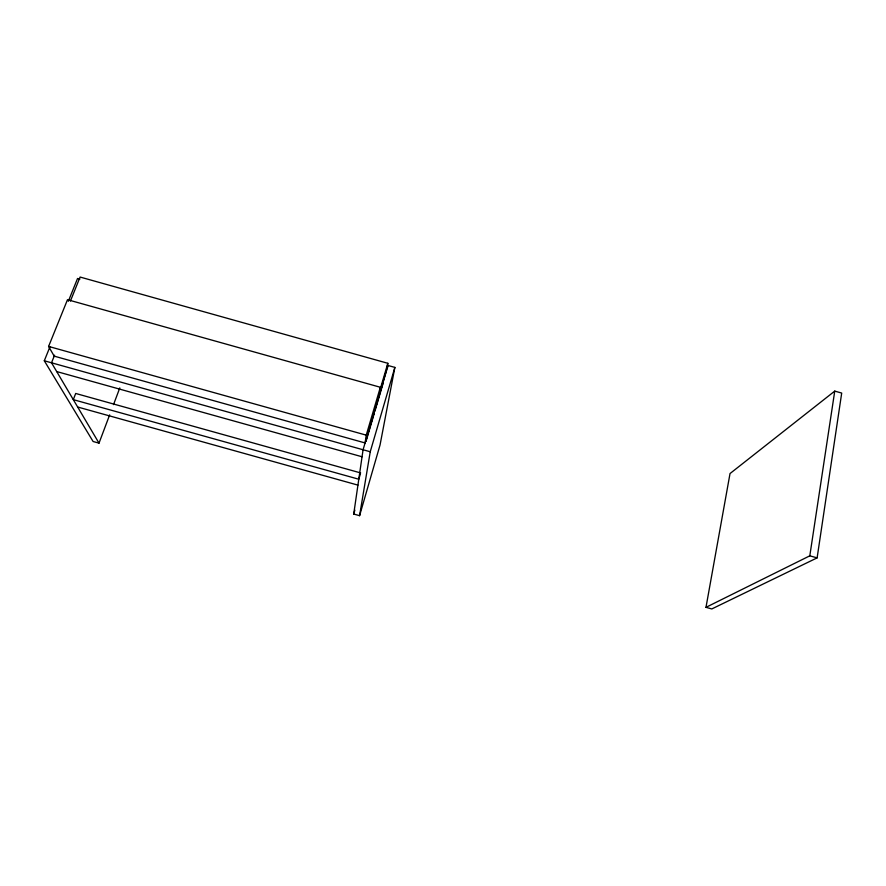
<?xml version="1.0" encoding="UTF-8"?>
<svg xmlns="http://www.w3.org/2000/svg" width="886" height="886" viewBox="0 0 886 886"><rect width="100%" height="100%" fill="white"/><g stroke="black" fill="none" stroke-linecap="round" stroke-linejoin="round"><path stroke-width="1.33" d="M353.724 514.046L363.072 449.767L387.891 365.453L394.868 367.402L380.05 444.971L359.583 515.674L353.724 514.046L354.865 510.114M365.098 442.867L366.239 435.148L380.349 387.271L67.502 299.69L48.597 346.426L54.411 356.515M817.125 557.87L841.7 393.063L834.745 391.103L730.02 473.556L705.987 607.331L711.79 608.948L817.125 557.87L809.804 555.832L705.987 607.331M809.804 555.832L834.745 391.103M380.349 387.271L379.817 390.482L387.835 363.293L80.094 277.052L70.415 301.063M359.583 515.674L370.237 451.76L394.868 367.402M387.835 363.293L386.584 370.492L365.674 441.516M387.426 368.144L387.891 365.453M366.128 441.051L374.213 413.563M374.988 410.949L383.073 383.472M360.27 474.176L358.786 479.226L73.294 399.641L75.698 393.462L360.635 472.925M49.926 346.858L44.3 360.779L93.108 441.505L99.01 443.144L109.654 414.892M113.519 404.614L119.809 387.913M54.567 355.197L51.521 362.795L99.01 443.144M68.333 301.273L77.547 278.492L79.884 279.145M44.3 360.779L370.237 451.76M56.693 371.555L362.053 456.766M77.647 407.006L357.933 485.118M48.597 346.426L366.239 435.148M54.19 356.139L365.087 442.945"/></g></svg>
